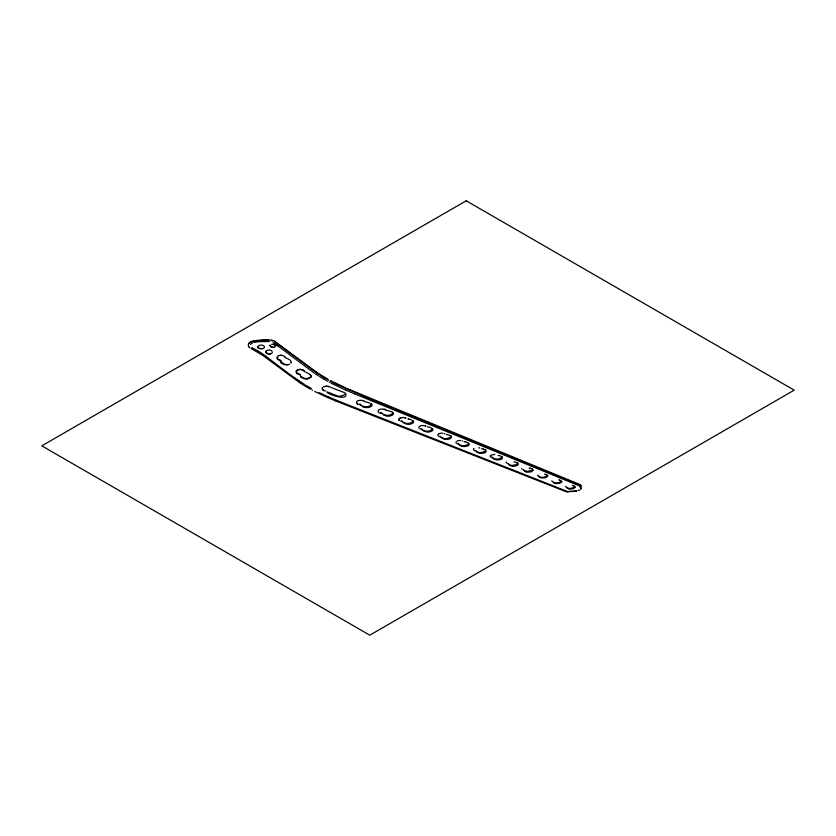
<?xml version="1.0" encoding="UTF-8"?>
<svg xmlns="http://www.w3.org/2000/svg" width="836" height="836" viewBox="0 0 836 836"><rect width="100%" height="100%" fill="white"/><g stroke="black" fill="none" stroke-linecap="round" stroke-linejoin="round"><path stroke-width="1.25" d="M533.577 470.072L531.163 471.901L527.077 472.141A3.877 2.236 0 0 1 526.534 471.995L526.293 471.901M548.102 476.029L545.563 477.764L541.749 477.993A3.678 2.121 0 0 1 541.174 477.837L539.847 477.314A2.184 1.264 0 0 1 539.136 476.844M581.01 485.685L581.281 488.214M325.371 391.018L325.016 390.402M269.965 345.362C270.206 349.312 278.555 346.825 274.312 344.819M562.064 481.776L559.493 483.396L555.856 483.616A3.48 2.017 0 0 1 555.282 483.469L553.996 482.968A2.069 1.191 0 0 1 553.338 482.529M291.106 362.605L291.158 362.437A4.702 2.717 0 0 0 291.2 362.03L290.573 360.546M291.095 362.646L291.095 362.646A4.399 2.539 0 0 1 290.928 363.012M575.523 487.263L573.078 488.778L569.661 489.081M248.595 344.16L248.313 345.059A4.316 2.487 0 0 0 248.302 345.613L248.344 345.77M248.7 343.909L248.888 343.533A8.715 5.037 0 0 1 249.065 343.241M490.429 455.515L490.251 456.55M575.743 491.056A3.94 2.278 0 0 1 575.283 491.077L569.807 491.338A29.072 16.783 0 0 0 567.644 491.568L567.278 491.944A28.602 16.511 0 0 1 569.901 491.62L574.896 491.317A4.985 2.874 0 0 0 575.471 491.275M574.562 486.562L573.068 487.576A10.408 6.009 0 0 1 571.981 488.036A4.797 2.769 0 0 1 569.212 488.423M490.638 455.286L494.86 454.376M250.142 342.185L250.163 342.175A7.534 4.347 0 0 1 251.385 341.475L252.096 341.192A7.89 4.556 0 0 1 252.618 341.025L253.214 340.889A25.874 14.944 0 0 1 253.904 340.764A33.9 19.573 0 0 1 254.593 340.66L264.218 339.74L271.303 340.064A6.343 3.668 0 0 1 271.679 340.147L273.8 340.837M323.804 386.744C322.571 386.984 328.548 385.406 330.126 387.162A4.086 2.362 0 0 1 330.377 387.319M302.945 370.139L303.896 370.787A5.256 3.041 0 0 1 304.085 370.965A5.444 3.145 0 0 1 304.356 371.299L304.367 371.32A4.389 2.539 0 0 1 304.597 371.738L304.732 371.821A4.744 2.738 0 0 0 304.492 371.341L304.314 371.111A5.633 3.25 0 0 0 304.126 370.902L304.022 370.808A5.716 3.302 0 0 0 303.813 370.63C301.106 368.185 293.499 369.658 296.78 373.42A4.943 2.853 0 0 0 298.18 374.183M297.783 369.857L297.229 370.139A5.152 2.978 0 0 0 298.588 373.88A4.901 2.832 0 0 0 299.413 374.194L299.821 374.298M531.863 470.302L527.777 471.368L524.611 470.804A2.32 1.338 0 0 1 524.172 470.584M484.075 451.795L483.208 452.119A7.963 4.598 0 0 1 480.836 452.495A7.399 4.274 0 0 1 479.707 452.527L479.164 452.506A3.375 1.954 0 0 1 478.171 452.245L476.99 451.774A2.748 1.588 0 0 1 476.28 451.356M289.528 364.172L288.848 364.433A4.682 2.707 0 0 1 288.242 364.59L287.824 364.674M390.851 414.666L391.509 414.311A3.919 2.257 0 0 0 392.533 412.273L392.053 412.043M579.202 490.251L578.188 490.513M578.92 490.22L578.407 490.429M297.898 369.805L300.218 369.355L302.977 370.087M324.086 386.629L326.218 386.263M315.809 371.706L319.655 374.246M252.253 341.579L251.302 341.924A7.461 4.305 0 0 0 249.473 343.073L249.295 343.251A7.179 4.149 0 0 0 249.097 343.46M576.579 491.108L576.119 491.192M576.673 490.931L575.92 491.035M253.13 341.37L254.06 341.203M253.736 342.415L258.648 341.736M447.636 438.419L447.323 438.472A8.13 4.692 0 0 1 444.971 438.618M254.165 341.192L257.822 340.68M271.554 344.317L271.679 344.296A3.03 1.756 0 0 1 274.218 344.84M307.847 379.032L307.146 379.084A5.026 2.905 0 0 1 305.328 378.969L303.165 378.3M299.351 374.497L300.072 374.403A5.622 3.24 0 0 0 301.305 376.566L302.214 377.245A5.12 2.957 0 0 0 308.505 378.259M287.448 364.726L286.654 364.778A5.559 3.208 0 0 1 283.3 364.235L281.095 362.834M258.136 340.639L268.293 340.242M269.6 341.516L259.379 341.642M354.589 393.829L580.017 486.103L580.821 485.653L366.158 397.246L334.484 383.316M326.395 386.274L328.684 386.587M366.011 401.928L369.763 402.942M529.24 468.087L529.825 468.15M481.515 448.733L482.926 448.953A3.689 2.132 0 0 1 483.218 449.036M513.962 461.89L515.321 462.099A3.26 1.881 0 0 1 515.697 462.214L517.003 462.736M498.068 455.442L499.385 455.641A3.574 2.059 0 0 1 499.813 455.766L501.213 456.331M464.262 441.732L465.056 441.826M407.874 418.857L408.731 418.972M427.499 426.82L428.972 427.06A4.253 2.456 0 0 1 429.474 427.206L431.125 427.865M446.278 434.438L447.699 434.657A3.543 2.048 0 0 1 448.148 434.793L449.778 435.441M387.371 410.539L391.269 411.678M380.662 412.556L380.808 412.566A4.619 2.665 0 0 0 381.582 412.869L381.833 413.517M460.908 440.582L460.521 440.551A4.379 2.529 0 0 0 456.999 441.115M331.474 387.632L343.69 392.345M280.112 360.4L280.875 360.515A5.873 3.396 0 0 0 282.077 362.688L282.986 363.399M338.068 396.055C340.649 396.776 344.641 395.041 345.728 393.495C348.497 401.562 328.632 394.373 327.169 392.492M512.363 466.164C514.098 466.728 519.616 465.401 518.059 463.322M572.378 485.392L572.89 485.486A2.853 1.651 0 0 1 573.172 485.57M443.038 433.278L442.338 433.194A4.41 2.55 0 0 0 439.025 433.685M529.951 468.17L530.484 468.275A3.334 1.923 0 0 1 530.808 468.359M544.633 474.127L545.124 474.221A3.135 1.808 0 0 1 545.459 474.315M558.761 479.864L559.221 479.948A3.104 1.787 0 0 1 559.566 480.042M362.03 400.423L364.005 401.04A3.856 2.226 0 0 1 364.506 401.343M425.409 425.963L425.179 425.879A3.563 2.059 0 0 0 424.782 425.754L423.413 425.524A4.514 2.612 0 0 0 420.602 425.817L420.539 425.848A3.292 1.902 0 0 0 418.951 428.032M512.196 466.143L511.841 466.07A4.044 2.341 0 0 1 511.277 465.903L509.876 465.359A2.456 1.411 0 0 1 509.04 464.774M462.83 446.424L462.339 446.309M408.877 418.993L409.483 419.129A4.368 2.518 0 0 1 409.912 419.264L411.646 419.954M478.777 447.72L479.08 447.782A3.981 2.299 0 0 1 479.665 447.971M465.255 441.868L465.6 441.941A3.919 2.257 0 0 1 466.122 442.087L467.648 442.693M305.767 372.145L309.215 373.891A6.291 3.626 0 0 1 309.853 374.444M286.455 358.069L289.893 359.908M384.163 409.295L384.236 409.316A4.295 2.477 0 0 1 384.706 409.441M362.521 400.517L362.542 400.528A5.465 3.156 0 0 0 360.901 400.308C359.031 400.151 354.882 400.966 357.171 403.788M404.864 417.697L404.979 417.728A3.908 2.257 0 0 1 405.408 417.854L405.7 417.958M271.606 340.691L272.411 340.91M280.802 360.462L280.478 360.368A5.235 3.02 0 0 1 277.751 358.32A5.465 3.156 0 0 1 277.771 356.899M425.628 431.679C428.136 432.985 435.138 431.01 432.411 428.534M444.292 439.13C446.455 440.373 453.603 438.451 451.001 436.078M566.568 491.881L336.051 401.092M324.347 390.778C321.097 391.154 323.365 384.56 322.205 388.98M337.096 395.825L329.196 392.711A17.828 10.293 0 0 1 327.064 391.802M425.252 431.564L423.486 430.874M495.455 459.581L493.992 459.016A2.612 1.505 0 0 1 493.073 458.368M461.838 446.163L460.218 445.536A2.957 1.703 0 0 1 459.121 444.721M545.563 474.346L546.796 474.838M483.333 449.078L484.775 449.653M530.933 468.4L532.187 468.902M365.029 401.907L364.883 401.855A3.198 1.85 0 0 0 364.381 401.301M405.45 423.674L405.773 423.789A5.538 3.198 0 0 0 406.056 423.873C408.741 425.367 416.004 423.1 412.994 420.654M384.779 414.907L383.17 414.269A3.689 2.132 0 0 1 381.738 413.224M405.376 423.643L403.892 423.047M385.02 415.513C387.779 417.509 396.41 414.917 392.492 412.284M567.644 491.568L339.573 401.531M443.143 438.242L441.857 437.73A3.145 1.818 0 0 1 440.906 437.134M553.411 482.309L554.383 482.706A2.863 1.651 0 0 0 555.501 482.957M567.017 487.754L567.957 488.13A2.748 1.588 0 0 0 569.044 488.37M362.27 406.442C365.499 409.138 375.343 406.714 371.017 403.558A2.309 1.338 0 0 1 371.226 403.872M383.41 414.875L384.884 415.461M442.244 438.357L443.529 438.869M526.21 471.87L525.154 471.452A2.32 1.338 0 0 1 524.381 470.929M339.102 401.343L329.959 397.528M559.88 480.146L560.851 480.543M573.454 485.664L574.395 486.05A3.731 2.153 0 0 1 575.043 486.374M335.926 401.04L327.702 397.581M354.568 393.819L346.522 390.422M359.49 403.976L359.543 403.997A4.389 2.529 0 0 0 360.358 404.269L360.546 404.875M357.474 403.537L357.306 403.464A3.71 2.142 0 0 1 356.794 403.182M329.76 397.445L328.851 397.048M347.149 388.604L579.954 484.525M346.303 390.328L345.184 389.837M328.663 396.964L325.319 395.491M327.315 397.403L314.66 391.436M345.038 389.775L331.035 383.128M346.02 388.103L330.304 380.526M325.204 395.438L319.227 392.606M251.26 348.622L262.995 355.551L299.267 382.386M302.12 377.893L302.057 377.872A4.608 2.665 0 0 1 301.712 377.673L300.469 376.817M252.733 348.163L257.707 350.775M273.978 340.91L274.25 341.036A5.747 3.323 0 0 1 274.595 341.234L315.841 371.696M334.254 383.191L332.707 382.407M344.547 392.732L345.278 393.16M331.871 381.979L330.45 381.226M329.833 382.501L329.238 382.188M312.549 390.328L311.943 389.994M252.347 347.964L251.824 347.63M327.681 381.341L326.73 380.808M328.747 380.296L328.214 380.004M310.459 389.179L305.265 386.201M311.452 388.552L305.851 385.302M327.827 379.157L319.864 374.382M325.789 380.275L319.582 376.587M326.751 379.168L325.068 378.185M325.016 378.154L320.92 375.688M257.613 350.723L260.592 352.562M304.555 385.762L300.991 383.505M304.774 384.644L290.008 374.601L265.869 356.282M273.079 342.666L275.075 343.962M274.595 341.83L280.812 346.146M320.052 375.134L317.252 373.295M318.401 375.845L315.412 373.88M261.051 352.865L265.827 356.251M300.323 383.076L299.528 382.554M274.94 343.878L276.235 344.756M316.917 373.075L286.225 350.284M314.461 373.232L277.96 345.989M276.162 344.704L278.064 346.062M468.808 443.31C471.128 446.121 464.534 446.894 462.956 446.445A4.65 2.686 0 0 1 462.036 446.225M281.189 346.438L283.623 348.278M485.883 450.238C488.005 453.206 481.066 453.729 479.571 453.185A4.462 2.571 0 0 1 478.997 453.018L477.45 452.412A2.78 1.599 0 0 1 476.447 451.68M283.498 348.184L285.849 349.991M502.269 456.895C504.014 459.936 497.389 460.228 495.915 459.727A4.107 2.372 0 0 1 495.602 459.633M249.933 347.818L249.786 347.703A6.04 3.49 0 0 1 249.525 347.483A8.966 5.173 0 0 1 249.232 347.191A10.074 5.81 0 0 1 249.065 347.013M580.111 484.64L580.842 485.465M309.978 374.57L310.146 374.789A7.973 4.598 0 0 1 310.846 375.594M280.52 362.281L280.175 361.716M285.066 357.045L285.139 357.139A5.037 2.905 0 0 1 285.421 357.683L285.484 357.923M566.745 487.304L566.306 486.886A5.058 2.926 0 0 1 565.293 486.458M553.056 481.829L552.586 481.358A5.037 2.905 0 0 1 551.635 480.982M538.854 476.144L538.374 475.663A4.943 2.853 0 0 1 537.454 475.308M402.44 421.835L402.064 421.062A4.859 2.811 0 0 1 401.343 420.759M524.109 470.24L523.67 469.78A4.838 2.79 0 0 1 522.73 469.404M508.769 464.105L508.361 463.646A4.473 2.581 0 0 1 507.421 463.28M492.822 457.72L492.414 457.25A4.473 2.581 0 0 1 491.505 456.905M412.712 420.477C412.618 423.977 406.223 424.071 403.6 422.441A3.595 2.08 0 0 1 402.524 421.772M476.217 451.074L475.914 450.698A4.284 2.477 0 0 1 474.932 450.259M432.055 428.314C431.919 431.7 425.712 431.825 423.152 430.247A2.989 1.724 0 0 1 422.096 429.495M458.912 444.146L458.661 443.801A4.17 2.403 0 0 1 457.668 443.352M440.865 436.925L440.551 436.476A4.002 2.309 0 0 1 439.663 436.141M580.56 488.663L580.017 486.103M371.247 403.997C370.39 407.383 364.841 407.289 362.082 405.836A3.971 2.289 0 0 1 360.368 404.363M569.358 489.018A3.323 1.912 0 0 1 568.867 488.893L567.634 488.412A1.965 1.129 0 0 1 567.017 488.015M474.576 450.813A2.466 1.421 0 0 1 474.242 450.667M439.099 436.632A2.863 1.651 0 0 1 438.743 436.476M444.449 433.665A3.114 1.797 0 0 1 444.783 433.832M425.587 426.015A3.407 1.965 0 0 1 425.932 426.182M420.195 429.077A3.093 1.787 0 0 1 419.818 428.91M422.295 430.049A4.629 2.675 0 0 1 422.034 429.39L421.814 429.025A3.772 2.174 0 0 1 420.884 428.617M547.078 474.952A2.571 1.484 0 0 1 546.598 475.977M271.23 350.608A3.166 1.829 0 0 0 266.475 350.723A3.543 2.048 0 0 0 267.625 353.774A3.313 1.912 0 0 0 268.44 353.952L268.732 353.983A3.02 1.745 0 0 0 269.38 354.004A3.208 1.85 0 0 0 272.337 352.28M380.662 413.277A3.689 2.132 0 0 1 378.081 411.072A3.689 2.132 0 0 1 381.237 409.128A5.089 2.936 0 0 1 384.079 409.285M384.184 409.347A3.846 2.226 0 0 1 386.242 410.215M271.491 350.775A3.856 2.226 0 0 1 271.982 351.224M262.274 348.549A3.417 1.975 0 0 1 257.415 347.191M257.739 347.003A3.354 1.933 0 0 1 262.765 345.341A3.354 1.933 0 0 1 262.807 348.685M279.067 360.117A4.765 2.748 0 0 1 277.291 356.721L277.385 356.585A4.107 2.372 0 0 1 278.44 355.791M278.921 355.582A3.637 2.1 0 0 1 280.677 355.258M280.677 355.164A4.932 2.842 0 0 1 284.94 357.066M404.687 417.666A4.493 2.592 0 0 1 405.836 418M401.238 417.676A4.922 2.842 0 0 1 404.446 417.634M399.315 420.592A3.511 2.027 0 0 1 401.228 417.718A3.407 1.965 0 0 0 399.127 420.1M401.311 421.417A3.595 2.08 0 0 1 400.841 421.313M457.208 443.864A2.748 1.588 0 0 1 456.864 443.717M468.536 443.017A3.971 2.289 0 0 1 466.06 445.233M462.517 440.99A2.926 1.693 0 0 1 462.81 441.136M311.117 376.158A4.42 2.55 0 0 1 310.971 377.538M581.01 489.06A3.929 2.268 0 0 1 580.759 489.311M248.856 346.762A7.43 4.295 0 0 1 248.511 346.219M249.243 343.011A7.419 4.284 0 0 1 249.661 342.582M360.483 404.676A4.232 2.445 0 0 1 358.498 404.425M357.766 404.143A3.689 2.132 0 0 1 357.265 403.851M491.234 457.47A2.351 1.359 0 0 1 490.962 457.344M385.845 409.985A2.947 1.703 0 0 1 386.169 410.257M252.566 342.844A6.019 3.48 0 0 0 252.054 343.105A5.842 3.375 0 0 0 251.74 343.303L251.5 343.481A6.019 3.469 0 0 0 250.925 344.035A5.57 3.219 0 0 0 250.633 344.442M560.548 481.62A5.068 2.926 0 0 1 555.773 482.936M561.071 480.627A2.508 1.442 0 0 1 560.622 481.588M323.156 389.816A4.138 2.393 0 0 1 322.727 389.555M274.145 347.431A4.107 2.372 0 0 1 271.637 346.825A4.399 2.539 0 0 1 270.206 345.623A3.616 2.09 0 0 1 270.059 345.122M265.952 351.653A4.253 2.456 0 0 0 267.447 353.315A3.981 2.299 0 0 0 267.896 353.503A4.128 2.383 0 0 0 270.383 353.879M262.859 348.528A4.734 2.738 0 0 1 259.15 348.11A3.877 2.236 0 0 1 257.519 346.689M546.493 476.081A5.162 2.978 0 0 1 541.822 477.325L541.488 477.346A3.01 1.735 0 0 1 540.286 477.074L539.283 476.666A2.247 1.296 0 0 1 538.917 476.489M288.148 364.653A5.215 3.01 0 0 1 283.059 363.367M310.825 375.657A3.866 2.226 0 0 1 310.564 376.984A3.689 2.132 0 0 1 310.166 377.391L310.02 377.496A4.608 2.665 0 0 1 309.56 377.788A4.556 2.633 0 0 1 309.236 377.935M532.542 469.048A2.633 1.515 0 0 1 532.093 470.114M466.133 445.337A7.942 4.588 0 0 1 462.716 445.713L462.329 445.703A3.678 2.121 0 0 1 461.023 445.389L459.79 444.898A2.926 1.693 0 0 1 458.964 444.397M444.574 438.586A3.971 2.299 0 0 1 443.143 438.242M450.782 435.817A4.013 2.32 0 0 1 447.866 438.189M473.521 449.862A2.936 1.693 0 0 1 474.106 448.409M485.465 449.914A3.417 1.975 0 0 1 484.023 451.722M501.809 456.55A3.334 1.923 0 0 1 500.513 458.222M500.367 458.358A7.555 4.368 0 0 1 496.051 459.058L495.393 459.048A3.208 1.85 0 0 1 494.63 458.818L493.501 458.368A2.633 1.515 0 0 1 492.885 458.034M517.505 462.925A3.208 1.85 0 0 1 516.627 464.325A5.957 3.438 0 0 1 515.979 464.649A7.618 4.399 0 0 1 512.823 465.307A6.364 3.678 0 0 1 511.005 465.328A3.135 1.808 0 0 1 510.451 465.15L509.354 464.711A2.445 1.411 0 0 1 508.842 464.429M506.292 462.977A2.696 1.557 0 0 1 506.511 461.974M521.685 468.735A2.612 1.505 0 0 1 521.748 468.505M456.111 442.892A2.999 1.735 0 0 1 456.257 441.784M309.811 377.642A4.368 2.518 0 0 1 308.672 378.144M399.671 420.404A4.274 2.466 0 0 1 399.242 420.195M390.767 414.646A5.288 3.051 0 0 1 384.978 414.98M437.949 435.619A3.114 1.797 0 0 1 438.858 433.821M466.227 200.807L41.8 445.849L369.773 635.193L794.2 390.151L466.227 200.807"/></g></svg>
